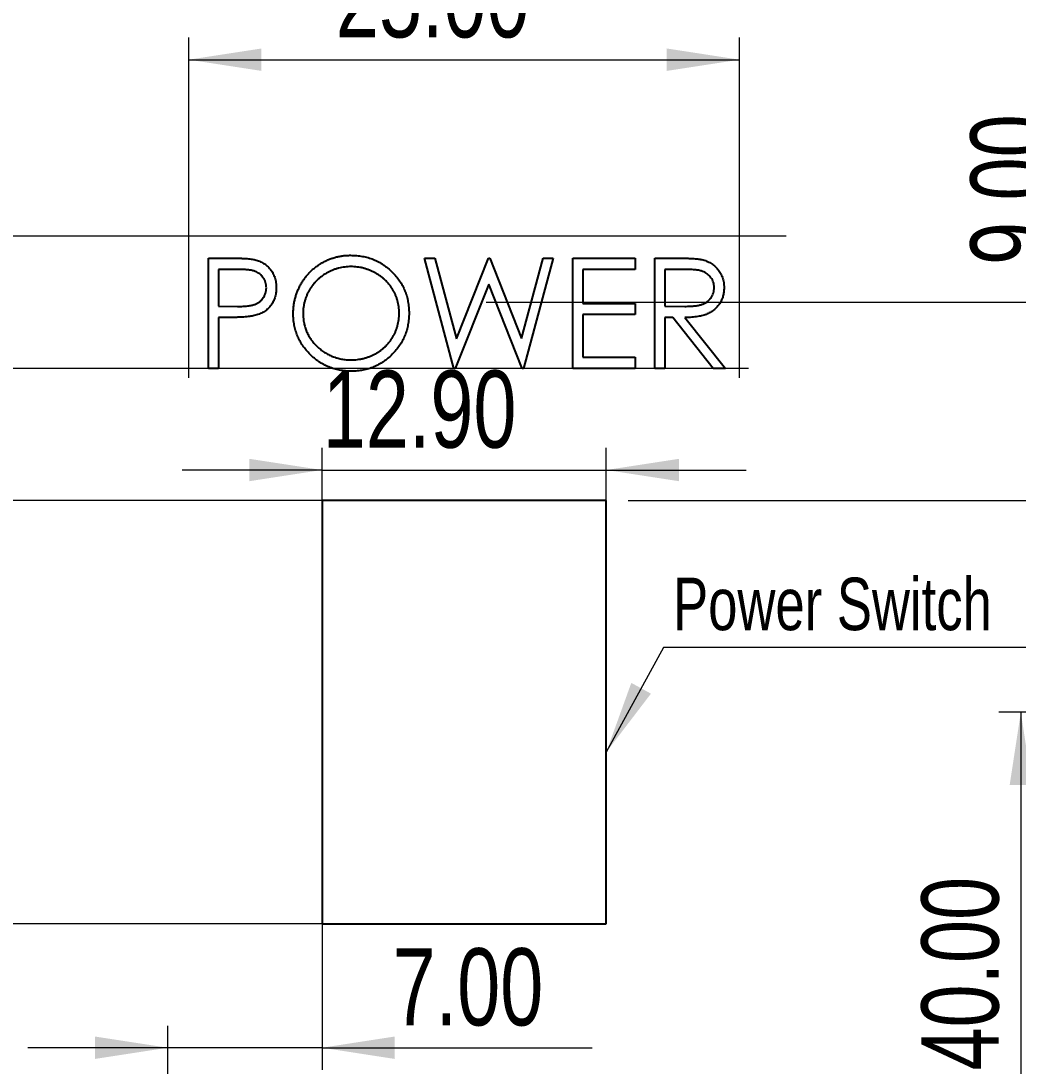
# Model space of a CAD drawing. Header units: millimetres. Extents: x 0 to 589, y 0 to 415.
# Drawn here: x 67.09 to 112.34, y 291.21 to 338.62 of the extents above; entities that cross this region are included whole.
import ezdxf

# ---------------------------------------------------------------- set-up
doc = ezdxf.new("R2010")
doc.units = ezdxf.units.MM
doc.styles.add('SLDTEXTSTYLE1', font='TXT', dxfattribs={"width": 0.75})
doc.dimstyles.new('SLDDIMSTYLE0', dxfattribs={"dimtxt": 3.5, "dimasz": 3.302, "dimexe": 0, "dimexo": 0.0625, "dimgap": 0.875, "dimtad": 1, "dimrnd": 1e-09, "dimzin": 4, "dimdsep": 46, "dimtxsty": 'SLDTEXTSTYLE1', "dimsah": 1, "dimcen": 0.09, "dimadec": 0, "dimazin": 1, "dimtfac": 1, "dimtofl": 0, "dimtmove": 0, "dimatfit": 3, "dimfxl": 1, "dimfrac": 2, "dimtolj": 1, "dimtzin": 12, "dimarcsym": 0})
doc.dimstyles.new('SLDDIMSTYLE1', dxfattribs={"dimtxt": 3.5, "dimasz": 3.302, "dimexe": 0, "dimexo": 0.0625, "dimgap": 0.875, "dimtad": 1, "dimrnd": 1e-09, "dimzin": 4, "dimdsep": 46, "dimtxsty": 'SLDTEXTSTYLE1', "dimsah": 1, "dimcen": 0.09, "dimadec": 0, "dimazin": 1, "dimtfac": 1, "dimtmove": 0, "dimatfit": 0, "dimfxl": 1, "dimfrac": 2, "dimtolj": 1, "dimtzin": 12, "dimarcsym": 0})

# ---------------------------------------------------------------- blocks, each defined once
blk = doc.blocks.new('_D_10')
at = {"color": 7, "linetype": 'Continuous', "lineweight": 0}
for p, q in [((131.251, 307.26), (111.465, 307.26)), ((112.465, 307.26), (112.465, 267.26))]:
    blk.add_line(p, q, dxfattribs=at)
at = {"color": 7, "linetype": 'Continuous', "lineweight": 18}
for points in [[(112.465, 307.26), (111.957, 303.958), (112.973, 303.958)], [(112.465, 267.26), (112.973, 270.562), (111.957, 270.562)]]:
    blk.add_solid(points, dxfattribs=at)
at = {"color": 7, "linetype": 'Continuous', "lineweight": 18, "insert": (107.954, 291.009), "char_height": 3.5, "attachment_point": 1, "rotation": 90, "style": 'SLDTEXTSTYLE1'}
blk.add_mtext('40.00', dxfattribs=at)
blk = doc.blocks.new('_D_13')
at = {"color": 7, "linetype": 'Continuous', "lineweight": 0}
for p, q in [((80.751, 314.698), (80.751, 319.249)), ((93.651, 313.794), (93.651, 319.249)), ((80.751, 318.249), (74.401, 318.249)), ((80.751, 318.249), (93.651, 318.249)), ((93.651, 318.249), (100.001, 318.249))]:
    blk.add_line(p, q, dxfattribs=at)
at = {"color": 7, "linetype": 'Continuous', "lineweight": 18}
for points in [[(80.751, 318.249), (77.449, 318.757), (77.449, 317.741)], [(93.651, 318.249), (96.953, 317.741), (96.953, 318.757)]]:
    blk.add_solid(points, dxfattribs=at)
at = {"color": 7, "linetype": 'Continuous', "lineweight": 18, "insert": (80.79, 322.761), "char_height": 3.5, "attachment_point": 1, "style": 'SLDTEXTSTYLE1'}
blk.add_mtext('12.90', dxfattribs=at)
blk = doc.blocks.new('_D_14')
at = {"color": 7, "linetype": 'Continuous', "lineweight": 0}
for p, q in [((58.761, 316.86), (58.761, 323.21)), ((92.651, 316.86), (57.761, 316.86)), ((58.761, 297.66), (58.761, 316.86)), ((92.651, 297.66), (57.761, 297.66)), ((58.761, 297.66), (58.761, 291.31))]:
    blk.add_line(p, q, dxfattribs=at)
at = {"color": 7, "linetype": 'Continuous', "lineweight": 18}
for points in [[(58.761, 316.86), (59.269, 320.162), (58.253, 320.162)], [(58.761, 297.66), (58.253, 294.358), (59.269, 294.358)]]:
    blk.add_solid(points, dxfattribs=at)
at = {"color": 7, "linetype": 'Continuous', "lineweight": 18, "insert": (54.25, 301.441), "char_height": 3.5, "attachment_point": 1, "rotation": 90, "style": 'SLDTEXTSTYLE1'}
blk.add_mtext('19.20', dxfattribs=at)
blk = doc.blocks.new('_D_15')
at = {"color": 7, "linetype": 'Continuous', "lineweight": 0}
for p, q in [((80.751, 300.363), (80.751, 291.043)), ((73.751, 268.26), (73.751, 293.043)), ((73.751, 292.043), (67.401, 292.043)), ((80.751, 292.043), (73.751, 292.043)), ((80.751, 292.043), (93.01, 292.043))]:
    blk.add_line(p, q, dxfattribs=at)
at = {"color": 7, "linetype": 'Continuous', "lineweight": 18}
for points in [[(73.751, 292.043), (70.449, 292.551), (70.449, 291.535)], [(80.751, 292.043), (84.053, 291.535), (84.053, 292.551)]]:
    blk.add_solid(points, dxfattribs=at)
at = {"color": 7, "linetype": 'Continuous', "lineweight": 18, "insert": (83.959, 296.555), "char_height": 3.5, "attachment_point": 1, "style": 'SLDTEXTSTYLE1'}
blk.add_mtext('7.00', dxfattribs=at)
blk = doc.blocks.new('_D_16')
at = {"color": 7, "linetype": 'Continuous', "lineweight": 0}
for p, q in [((63.541, 328.86), (63.541, 338.005)), ((101.817, 328.86), (62.541, 328.86)), ((63.541, 322.86), (63.541, 328.86)), ((100.112, 322.86), (62.541, 322.86)), ((63.541, 322.86), (63.541, 316.51))]:
    blk.add_line(p, q, dxfattribs=at)
at = {"color": 7, "linetype": 'Continuous', "lineweight": 18}
for points in [[(63.541, 328.86), (64.049, 332.162), (63.033, 332.162)], [(63.541, 322.86), (63.033, 319.558), (64.049, 319.558)]]:
    blk.add_solid(points, dxfattribs=at)
at = {"color": 7, "linetype": 'Continuous', "lineweight": 18, "insert": (59.03, 328.954), "char_height": 3.5, "attachment_point": 1, "rotation": 90, "style": 'SLDTEXTSTYLE1'}
blk.add_mtext('6.00', dxfattribs=at)
blk = doc.blocks.new('_D_17')
at = {"color": 7, "linetype": 'Continuous', "lineweight": 0}
for p, q in [((74.701, 322.433), (74.701, 337.861)), ((99.701, 322.433), (99.701, 337.861)), ((74.701, 336.861), (99.701, 336.861))]:
    blk.add_line(p, q, dxfattribs=at)
at = {"color": 7, "linetype": 'Continuous', "lineweight": 18}
for points in [[(74.701, 336.861), (78.003, 336.353), (78.003, 337.369)], [(99.701, 336.861), (96.399, 337.369), (96.399, 336.353)]]:
    blk.add_solid(points, dxfattribs=at)
at = {"color": 7, "linetype": 'Continuous', "lineweight": 18, "insert": (81.382, 341.372), "char_height": 3.5, "attachment_point": 1, "style": 'SLDTEXTSTYLE1'}
blk.add_mtext('25.00', dxfattribs=at)
blk = doc.blocks.new('_D_18')
at = {"color": 7, "linetype": 'Continuous', "lineweight": 0}
for p, q in [((114.688, 325.86), (114.688, 336.601)), ((88.201, 325.86), (115.688, 325.86)), ((114.688, 325.86), (114.688, 316.86)), ((94.651, 316.86), (115.688, 316.86))]:
    blk.add_line(p, q, dxfattribs=at)
at = {"color": 7, "linetype": 'Continuous', "lineweight": 18}
for points in [[(114.688, 325.86), (114.18, 322.558), (115.196, 322.558)], [(114.688, 316.86), (115.196, 320.162), (114.18, 320.162)]]:
    blk.add_solid(points, dxfattribs=at)
at = {"color": 7, "linetype": 'Continuous', "lineweight": 18, "insert": (110.177, 327.55), "char_height": 3.5, "attachment_point": 1, "rotation": 90, "style": 'SLDTEXTSTYLE1'}
blk.add_mtext('9.00', dxfattribs=at)
blk = doc.blocks.new('_D_34')
at = {"color": 7, "linetype": 'Continuous', "lineweight": 0}
for p, q in [((79.751, 297.66), (49.49, 297.66)), ((50.49, 297.66), (50.49, 267.26)), ((72.751, 267.26), (49.49, 267.26))]:
    blk.add_line(p, q, dxfattribs=at)
at = {"color": 7, "linetype": 'Continuous', "lineweight": 18}
for points in [[(50.49, 297.66), (49.982, 294.358), (50.998, 294.358)], [(50.49, 267.26), (50.998, 270.562), (49.982, 270.562)]]:
    blk.add_solid(points, dxfattribs=at)
at = {"color": 7, "linetype": 'Continuous', "lineweight": 18, "insert": (45.979, 276.641), "char_height": 3.5, "attachment_point": 1, "rotation": 90, "style": 'SLDTEXTSTYLE1'}
blk.add_mtext('30.40', dxfattribs=at)
blk = doc.blocks.new('SW_NOTE_0_3')
at = {"color": 0, "linetype": 'Continuous', "lineweight": 0}
blk.add_line((20.3, 0), (0, 0), dxfattribs=at)
at = {"color": 0, "linetype": 'Continuous', "lineweight": 0, "insert": (0.44, 3.169), "char_height": 2.38125, "attachment_point": 1, "style": 'SLDTEXTSTYLE1'}
blk.add_mtext('Power Switch', dxfattribs=at)

msp = doc.modelspace()

# ---------------------------------------------------------------- linework, layer by layer
at = {"color": 7, "linetype": 'Continuous', "lineweight": 25}
for p, q in [((75.599, 327.86), (76.579, 327.86)), ((75.599, 322.86), (75.599, 327.86)), ((85.406, 327.86), (85.87, 327.86)), ((86.736, 322.86), (85.406, 327.86)), ((85.87, 327.86), (86.849, 324.193)), ((86.849, 324.193), (88.304, 327.86)), ((88.304, 327.86), (88.369, 327.86)), ((88.369, 327.86), (89.797, 324.218)), ((89.797, 324.218), (90.781, 327.86)), ((91.24, 327.86), (89.891, 322.86)), ((90.781, 327.86), (91.24, 327.86)), ((92.137, 327.86), (94.958, 327.86)), ((92.137, 322.86), (92.137, 327.86)), ((94.958, 327.86), (94.958, 327.347)), ((95.855, 327.86), (96.856, 327.86)), ((95.855, 322.86), (95.855, 327.86)), ((76.047, 327.347), (76.047, 325.68)), ((76.962, 327.347), (76.047, 327.347)), ((92.586, 327.347), (92.586, 325.809)), ((94.958, 327.347), (92.586, 327.347)), ((96.304, 327.347), (96.304, 325.68)), ((97.241, 327.347), (96.304, 327.347)), ((88.323, 326.684), (86.801, 322.86)), ((89.827, 322.86), (88.323, 326.684)), ((92.586, 325.809), (94.958, 325.809)), ((94.958, 325.809), (94.958, 325.296)), ((76.047, 325.68), (76.923, 325.669)), ((92.586, 325.296), (92.586, 323.373)), ((94.958, 325.296), (92.586, 325.296)), ((96.304, 325.68), (97.219, 325.673)), ((76.047, 325.168), (76.047, 322.86)), ((76.405, 325.168), (76.047, 325.168)), ((96.304, 325.168), (96.304, 322.86)), ((96.668, 325.168), (96.304, 325.168)), ((98.505, 322.86), (96.668, 325.168)), ((97.223, 325.168), (99.06, 322.86)), ((92.586, 323.373), (94.958, 323.373)), ((94.958, 323.373), (94.958, 322.86)), ((76.047, 322.86), (75.599, 322.86)), ((86.801, 322.86), (86.736, 322.86)), ((89.891, 322.86), (89.827, 322.86)), ((94.958, 322.86), (92.137, 322.86)), ((96.304, 322.86), (95.855, 322.86)), ((99.06, 322.86), (98.505, 322.86)), ((80.751, 316.86), (80.751, 297.66)), ((93.651, 316.86), (80.751, 316.86)), ((93.651, 297.66), (93.651, 316.86)), ((80.751, 297.66), (93.651, 297.66))]:
    msp.add_line(p, q, dxfattribs=at)
at = {"color": 7, "linetype": 'Continuous', "lineweight": 0}
msp.add_line((96.242, 310.196), (93.651, 305.45), dxfattribs=at)
at = {"color": 7, "linetype": 'Continuous', "lineweight": 25}
for points, knots in [([(76.579, 327.86), (76.647, 327.86), (76.776, 327.86), (76.961, 327.855), (77.129, 327.85), (77.28, 327.842), (77.414, 327.832), (77.531, 327.819), (77.631, 327.805), (77.691, 327.791), (77.718, 327.785)], [0, 0, 0, 0, 0.176956, 0.339055, 0.486318, 0.618781, 0.735619, 0.838742, 0.926457, 1, 1, 1, 1]), ([(77.718, 327.785), (77.753, 327.775), (77.821, 327.757), (77.919, 327.719), (78.013, 327.675), (78.102, 327.624), (78.186, 327.565), (78.265, 327.5), (78.339, 327.428), (78.408, 327.349), (78.472, 327.264), (78.526, 327.173), (78.572, 327.077), (78.611, 326.976), (78.639, 326.869), (78.66, 326.757), (78.674, 326.64), (78.675, 326.56), (78.676, 326.519)], [0, 0, 0, 0, 0.062481, 0.12349, 0.183411, 0.243153, 0.302127, 0.36171, 0.421842, 0.482932, 0.544552, 0.605681, 0.66768, 0.729984, 0.794551, 0.860346, 0.928907, 1, 1, 1, 1]), ([(79.445, 325.338), (79.446, 325.397), (79.447, 325.516), (79.465, 325.691), (79.492, 325.864), (79.53, 326.033), (79.58, 326.199), (79.638, 326.362), (79.71, 326.521), (79.791, 326.676), (79.881, 326.826), (79.981, 326.967), (80.087, 327.101), (80.203, 327.225), (80.325, 327.342), (80.456, 327.45), (80.594, 327.55), (80.74, 327.641), (80.891, 327.723), (81.047, 327.793), (81.205, 327.854), (81.366, 327.903), (81.53, 327.941), (81.698, 327.968), (81.868, 327.986), (81.983, 327.987), (82.041, 327.988)], [0, 0, 0, 0, 0.043209, 0.085873, 0.12812, 0.170152, 0.211918, 0.253753, 0.296006, 0.338443, 0.381015, 0.42282, 0.464089, 0.505126, 0.545975, 0.586985, 0.628339, 0.670084, 0.711992, 0.753039, 0.794049, 0.834886, 0.875498, 0.916547, 0.958004, 1, 1, 1, 1]), ([(82.041, 327.988), (82.133, 327.986), (82.315, 327.981), (82.583, 327.946), (82.838, 327.885), (83.083, 327.804), (83.315, 327.695), (83.536, 327.564), (83.745, 327.409), (83.94, 327.232), (84.118, 327.038), (84.275, 326.832), (84.406, 326.614), (84.514, 326.384), (84.599, 326.145), (84.657, 325.893), (84.695, 325.631), (84.699, 325.453), (84.701, 325.362)], [0, 0, 0, 0, 0.06657, 0.130749, 0.193413, 0.254989, 0.316114, 0.377262, 0.439401, 0.502971, 0.566525, 0.628231, 0.689091, 0.749345, 0.81017, 0.87161, 0.934869, 1, 1, 1, 1]), ([(96.856, 327.86), (96.922, 327.86), (97.051, 327.859), (97.234, 327.857), (97.401, 327.85), (97.551, 327.844), (97.684, 327.833), (97.801, 327.823), (97.901, 327.81), (97.961, 327.797), (97.988, 327.792)], [0, 0, 0, 0, 0.176258, 0.338434, 0.484822, 0.617158, 0.734698, 0.837385, 0.926372, 1, 1, 1, 1]), ([(97.988, 327.792), (98.025, 327.783), (98.097, 327.765), (98.202, 327.727), (98.301, 327.683), (98.395, 327.632), (98.483, 327.573), (98.566, 327.506), (98.645, 327.433), (98.716, 327.352), (98.783, 327.266), (98.84, 327.174), (98.889, 327.077), (98.927, 326.975), (98.959, 326.869), (98.981, 326.758), (98.994, 326.642), (98.995, 326.563), (98.996, 326.523)], [0, 0, 0, 0, 0.064217, 0.127064, 0.188745, 0.249132, 0.309453, 0.369827, 0.43065, 0.492352, 0.554072, 0.61569, 0.676798, 0.738439, 0.801317, 0.865185, 0.931641, 1, 1, 1, 1]), ([(78.227, 326.517), (78.225, 326.557), (78.221, 326.637), (78.195, 326.754), (78.15, 326.866), (78.088, 326.97), (78.013, 327.065), (77.925, 327.147), (77.825, 327.213), (77.733, 327.255), (77.65, 327.281), (77.579, 327.3), (77.498, 327.314), (77.408, 327.326), (77.31, 327.336), (77.202, 327.343), (77.085, 327.347), (77.004, 327.347), (76.962, 327.347)], [0, 0, 0, 0, 0.070044, 0.139238, 0.208197, 0.279173, 0.349987, 0.418354, 0.48761, 0.557411, 0.59533, 0.637964, 0.685913, 0.738185, 0.796103, 0.858517, 0.926658, 1, 1, 1, 1]), ([(82.063, 327.475), (82.015, 327.475), (81.921, 327.474), (81.781, 327.458), (81.642, 327.437), (81.505, 327.406), (81.371, 327.364), (81.238, 327.316), (81.107, 327.257), (80.979, 327.19), (80.855, 327.117), (80.737, 327.035), (80.627, 326.948), (80.524, 326.855), (80.427, 326.755), (80.336, 326.65), (80.255, 326.537), (80.18, 326.42), (80.113, 326.297), (80.053, 326.171), (80.004, 326.041), (79.964, 325.907), (79.931, 325.77), (79.91, 325.63), (79.895, 325.486), (79.894, 325.389), (79.893, 325.34)], [0, 0, 0, 0, 0.042023, 0.083645, 0.124984, 0.166247, 0.207702, 0.249631, 0.291742, 0.334743, 0.37746, 0.419556, 0.461044, 0.502096, 0.542891, 0.583801, 0.624864, 0.666225, 0.707399, 0.748557, 0.789655, 0.83074, 0.87207, 0.913993, 0.956498, 1, 1, 1, 1]), ([(84.252, 325.363), (84.252, 325.411), (84.251, 325.507), (84.236, 325.65), (84.214, 325.789), (84.183, 325.924), (84.143, 326.055), (84.094, 326.183), (84.035, 326.308), (83.968, 326.428), (83.893, 326.544), (83.811, 326.655), (83.721, 326.759), (83.624, 326.858), (83.52, 326.95), (83.407, 327.036), (83.289, 327.117), (83.163, 327.19), (83.034, 327.257), (82.901, 327.315), (82.766, 327.364), (82.629, 327.406), (82.49, 327.437), (82.349, 327.458), (82.207, 327.474), (82.111, 327.475), (82.063, 327.475)], [0, 0, 0, 0, 0.0429151, 0.08513, 0.1264733, 0.167453, 0.2079763, 0.2482494, 0.28875, 0.3296699, 0.3705373, 0.4111286, 0.4518189, 0.4924059, 0.5334859, 0.5752631, 0.6174406, 0.6606717, 0.7039402, 0.7468675, 0.7890793, 0.831104, 0.873238, 0.9151658, 0.9573807, 1, 1, 1, 1]), ([(98.547, 326.524), (98.546, 326.564), (98.542, 326.644), (98.514, 326.76), (98.467, 326.87), (98.404, 326.974), (98.327, 327.067), (98.237, 327.147), (98.135, 327.213), (98.041, 327.255), (97.956, 327.281), (97.882, 327.3), (97.799, 327.314), (97.706, 327.326), (97.604, 327.336), (97.491, 327.343), (97.369, 327.347), (97.285, 327.347), (97.241, 327.347)], [0, 0, 0, 0, 0.0688143, 0.1363648, 0.2040194, 0.2730637, 0.3429133, 0.4109654, 0.4791688, 0.549308, 0.5876516, 0.6306467, 0.6788788, 0.7319343, 0.7911114, 0.8552832, 0.9250859, 1, 1, 1, 1]), ([(76.923, 325.669), (76.965, 325.669), (77.048, 325.669), (77.167, 325.675), (77.278, 325.682), (77.379, 325.691), (77.472, 325.705), (77.556, 325.719), (77.631, 325.738), (77.718, 325.765), (77.815, 325.811), (77.921, 325.877), (78.011, 325.961), (78.088, 326.056), (78.15, 326.162), (78.195, 326.275), (78.221, 326.394), (78.225, 326.476), (78.227, 326.517)], [0, 0, 0, 0, 0.072538, 0.140034, 0.202496, 0.260575, 0.313228, 0.361583, 0.404878, 0.444127, 0.5164, 0.586507, 0.655085, 0.724384, 0.793974, 0.861638, 0.930111, 1, 1, 1, 1]), ([(78.676, 326.519), (78.675, 326.478), (78.674, 326.397), (78.66, 326.28), (78.641, 326.167), (78.611, 326.06), (78.573, 325.959), (78.528, 325.863), (78.474, 325.773), (78.411, 325.689), (78.342, 325.61), (78.266, 325.538), (78.183, 325.473), (78.095, 325.414), (77.999, 325.363), (77.898, 325.318), (77.79, 325.28), (77.716, 325.26), (77.678, 325.25)], [0, 0, 0, 0, 0.070119, 0.137192, 0.202016, 0.264631, 0.326117, 0.38601, 0.445812, 0.505298, 0.564633, 0.624283, 0.683902, 0.743953, 0.805388, 0.868388, 0.933084, 1, 1, 1, 1]), ([(97.219, 325.673), (97.262, 325.673), (97.345, 325.673), (97.465, 325.679), (97.576, 325.686), (97.679, 325.695), (97.773, 325.708), (97.859, 325.724), (97.936, 325.743), (98.026, 325.772), (98.126, 325.818), (98.235, 325.884), (98.328, 325.968), (98.407, 326.063), (98.47, 326.169), (98.514, 326.282), (98.542, 326.401), (98.546, 326.483), (98.547, 326.524)], [0, 0, 0, 0, 0.0716681, 0.1389133, 0.2011846, 0.2591244, 0.312255, 0.3606815, 0.4050861, 0.4451017, 0.5187778, 0.5894616, 0.6584622, 0.7272832, 0.7963225, 0.8631749, 0.9309494, 1, 1, 1, 1]), ([(98.996, 326.523), (98.994, 326.456), (98.99, 326.326), (98.952, 326.138), (98.889, 325.962), (98.803, 325.798), (98.693, 325.651), (98.561, 325.522), (98.407, 325.414), (98.264, 325.339), (98.137, 325.291), (98.033, 325.258), (97.919, 325.231), (97.797, 325.208), (97.666, 325.19), (97.526, 325.178), (97.378, 325.169), (97.276, 325.168), (97.223, 325.168)], [0, 0, 0, 0, 0.07878, 0.153721, 0.226714, 0.299191, 0.37119, 0.443006, 0.516689, 0.593217, 0.633873, 0.676989, 0.7229, 0.771959, 0.824211, 0.879379, 0.937948, 1, 1, 1, 1]), ([(77.678, 325.25), (77.647, 325.243), (77.578, 325.228), (77.465, 325.212), (77.333, 325.198), (77.183, 325.188), (77.015, 325.179), (76.828, 325.172), (76.623, 325.168), (76.48, 325.168), (76.405, 325.168)], [0, 0, 0, 0, 0.075173, 0.164746, 0.268017, 0.385912, 0.517789, 0.663691, 0.824413, 1, 1, 1, 1]), ([(82.081, 322.732), (81.99, 322.734), (81.812, 322.738), (81.55, 322.776), (81.298, 322.834), (81.057, 322.918), (80.827, 323.026), (80.608, 323.158), (80.4, 323.314), (80.205, 323.491), (80.027, 323.684), (79.872, 323.891), (79.74, 324.108), (79.632, 324.335), (79.547, 324.571), (79.489, 324.818), (79.451, 325.075), (79.447, 325.249), (79.445, 325.338)], [0, 0, 0, 0, 0.065819, 0.129747, 0.192072, 0.253459, 0.31457, 0.37628, 0.439026, 0.503267, 0.567493, 0.629705, 0.691, 0.751452, 0.812004, 0.87315, 0.935635, 1, 1, 1, 1]), ([(79.893, 325.34), (79.895, 325.268), (79.899, 325.126), (79.93, 324.917), (79.979, 324.717), (80.05, 324.526), (80.139, 324.343), (80.249, 324.169), (80.379, 324.004), (80.527, 323.849), (80.689, 323.708), (80.861, 323.584), (81.041, 323.479), (81.23, 323.394), (81.426, 323.326), (81.632, 323.279), (81.844, 323.249), (81.989, 323.246), (82.063, 323.245)], [0, 0, 0, 0, 0.064504, 0.126899, 0.187747, 0.24815, 0.308586, 0.369583, 0.431827, 0.49618, 0.560668, 0.623504, 0.68526, 0.746537, 0.808327, 0.870486, 0.934317, 1, 1, 1, 1]), ([(82.063, 323.245), (82.112, 323.245), (82.21, 323.247), (82.356, 323.26), (82.5, 323.282), (82.64, 323.313), (82.777, 323.352), (82.912, 323.399), (83.043, 323.457), (83.172, 323.521), (83.296, 323.595), (83.414, 323.673), (83.523, 323.76), (83.626, 323.852), (83.723, 323.951), (83.812, 324.056), (83.893, 324.168), (83.968, 324.285), (84.035, 324.408), (84.094, 324.535), (84.143, 324.665), (84.183, 324.798), (84.214, 324.934), (84.236, 325.074), (84.251, 325.217), (84.252, 325.314), (84.252, 325.363)], [0, 0, 0, 0, 0.043633, 0.086538, 0.129177, 0.171436, 0.213416, 0.255266, 0.297369, 0.339941, 0.382347, 0.423953, 0.464871, 0.505572, 0.546003, 0.586568, 0.627065, 0.668271, 0.709549, 0.750428, 0.791096, 0.832027, 0.873136, 0.914611, 0.956956, 1, 1, 1, 1]), ([(84.701, 325.362), (84.699, 325.272), (84.695, 325.095), (84.657, 324.834), (84.599, 324.584), (84.515, 324.345), (84.407, 324.115), (84.275, 323.897), (84.119, 323.689), (83.942, 323.494), (83.748, 323.316), (83.541, 323.16), (83.324, 323.026), (83.095, 322.919), (82.857, 322.834), (82.607, 322.776), (82.348, 322.738), (82.171, 322.734), (82.081, 322.732)], [0, 0, 0, 0, 0.065227, 0.128569, 0.19032, 0.251378, 0.312388, 0.373789, 0.436431, 0.500567, 0.564687, 0.627136, 0.688455, 0.749246, 0.810155, 0.871671, 0.934773, 1, 1, 1, 1])]:
    msp.add_open_spline(points, degree=3, knots=knots, dxfattribs=at)
at = {"color": 7, "linetype": 'Continuous', "lineweight": 0}
msp.add_solid([(93.651, 305.45), (95.679, 308.105), (94.787, 308.592)], dxfattribs=at)

# ---------------------------------------------------------------- block references
msp.add_blockref('SW_NOTE_0_3', (96.242, 310.196), dxfattribs=at)

# ---------------------------------------------------------------- dimensions: what is measured, and where the dimension line sits
at = {"color": 7, "linetype": 'Continuous', "lineweight": 18}
for base, p1, p2, picture, middle in [((99.701, 339.639), (74.701, 328.86), (99.701, 328.86), '_D_17', (87.201, 339.639)), ((93.651, 321.027), (80.751, 316.86), (93.651, 316.86), '_D_13', (86.609, 321.027)), ((73.751, 294.822), (80.751, 297.66), (73.751, 267.26), '_D_15', (88.485, 294.822))]:
    dim = msp.add_linear_dim(base=base, p1=p1, p2=p2, dimstyle='SLDDIMSTYLE1', dxfattribs=at)
    dim.commit()
    dim.dimension.update_dxf_attribs({"geometry": picture, "text_midpoint": middle, "dimtype": 160})
for base, p1, p2, dimstyle, picture, middle in [((60.763, 328.86), (74.701, 322.86), (74.701, 328.86), 'SLDDIMSTYLE1', '_D_16', (60.763, 333.479)), ((111.91, 316.86), (87.201, 325.86), (93.651, 316.86), 'SLDDIMSTYLE0', '_D_18', (111.91, 332.075)), ((55.983, 316.86), (93.651, 297.66), (93.651, 316.86), 'SLDDIMSTYLE1', '_D_14', (55.983, 307.26)), ((109.687, 267.26), (132.251, 307.26), (145.251, 267.26), 'SLDDIMSTYLE0', '_D_10', (109.687, 296.828)), ((50.49, 267.26), (80.751, 297.66), (73.751, 267.26), 'SLDDIMSTYLE0', '_D_34', (50.49, 282.46))]:
    dim = msp.add_linear_dim(base=base, p1=p1, p2=p2, angle=90, dimstyle=dimstyle, dxfattribs=at)
    dim.commit()
    dim.dimension.update_dxf_attribs({"geometry": picture, "text_midpoint": middle, "dimtype": 160})

doc.saveas('drawing.dxf')
